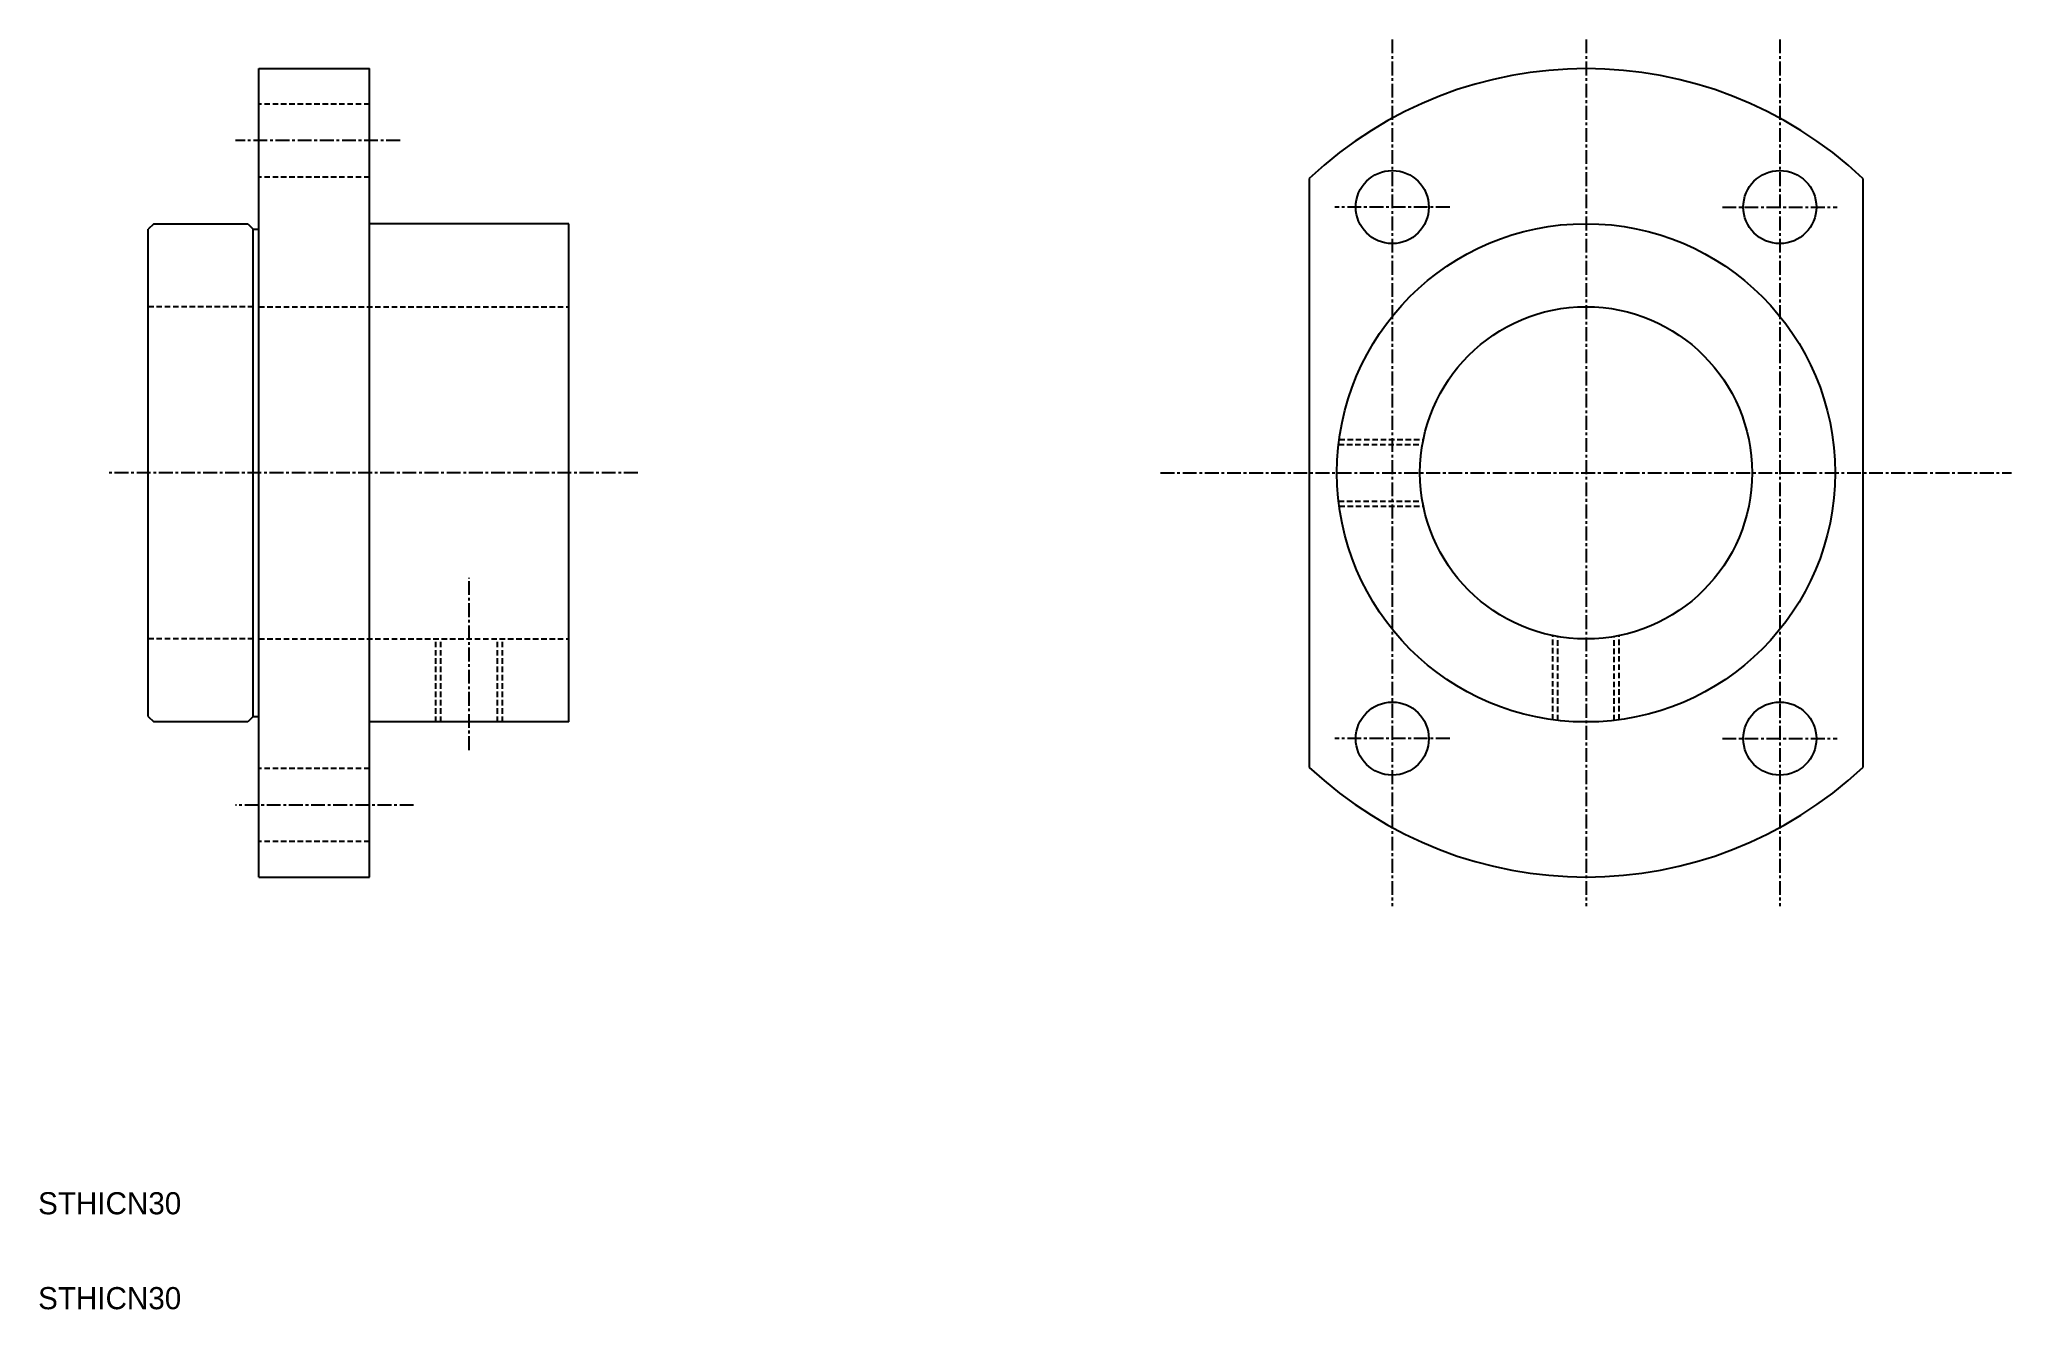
# Model space of a CAD drawing. Extents: x 10 to 188, y 10 to 125.
import ezdxf

# ---------------------------------------------------------------- set-up
doc = ezdxf.new("R2010")
doc.units = 0
doc.linetypes.add('CENTER', pattern=[2, 1.25, -0.25, 0.25, -0.25])
doc.linetypes.add('DASHED', pattern=[0.75, 0.5, -0.25])
doc.layers.get('0').update_dxf_attribs({"linetype": 'CONTINUOUS'})
doc.layers.add('CENTER', color=1, linetype='CENTER')

msp = doc.modelspace()

# ---------------------------------------------------------------- linework, layer by layer
at = {"color": 7, "linetype": 'CONTINUOUS'}
for p, q in [((29.94, 49.03), (29.94, 122.03)), ((29.94, 122.03), (39.94, 122.03)), ((39.94, 49.03), (39.94, 122.03)), ((124.82, 112.12), (124.82, 58.93)), ((174.82, 112.12), (174.82, 58.93)), ((20.44, 108.03), (19.94, 107.53)), ((19.94, 63.53), (19.94, 107.53)), ((20.44, 108.03), (28.94, 108.03)), ((28.94, 108.03), (29.44, 107.53)), ((29.44, 63.53), (29.44, 107.53)), ((29.44, 107.53), (29.94, 107.53)), ((57.94, 108.03), (39.94, 108.03)), ((57.94, 63.03), (57.94, 108.03)), ((19.94, 63.53), (20.44, 63.03)), ((28.94, 63.03), (20.44, 63.03)), ((29.44, 63.53), (28.94, 63.03)), ((29.44, 63.53), (29.94, 63.53)), ((57.94, 63.03), (39.94, 63.03)), ((29.94, 49.03), (39.94, 49.03))]:
    msp.add_line(p, q, dxfattribs=at)
at = {"color": 3, "linetype": 'DASHED'}
for p, q in [((39.94, 118.83), (29.94, 118.83)), ((39.94, 112.23), (29.94, 112.23)), ((29.44, 100.53), (19.94, 100.53)), ((29.94, 100.53), (57.94, 100.53)), ((127.46, 88.08), (135.04, 88.08)), ((127.52, 88.53), (135.12, 88.53)), ((127.46, 82.98), (135.04, 82.98)), ((127.52, 82.53), (135.12, 82.53)), ((29.44, 70.53), (19.94, 70.53)), ((29.94, 70.53), (57.94, 70.53)), ((45.94, 63.03), (45.94, 70.53)), ((46.39, 63.03), (46.39, 70.53)), ((51.49, 63.03), (51.49, 70.53)), ((51.94, 63.03), (51.94, 70.53)), ((146.82, 63.23), (146.82, 70.83)), ((147.27, 63.17), (147.27, 70.74)), ((152.37, 63.17), (152.37, 70.74)), ((152.82, 63.23), (152.82, 70.83)), ((39.94, 58.83), (29.94, 58.83)), ((39.94, 52.23), (29.94, 52.23))]:
    msp.add_line(p, q, dxfattribs=at)
at = {"color": 7, "linetype": 'CONTINUOUS'}
for centre, radius in [((132.32, 109.53), 3.3), ((167.32, 109.53), 3.3), ((149.82, 85.53), 22.5), ((149.82, 85.53), 15), ((132.32, 61.53), 3.3), ((167.32, 61.53), 3.3)]:
    msp.add_circle(centre, radius, dxfattribs=at)
for start, end in [(46.7698, 133.2302), (226.7698, 313.2302)]:
    msp.add_arc((149.82, 85.53), 36.5, start, end, dxfattribs=at)
at = {"layer": 'CENTER', "color": 1, "linetype": 'CENTER'}
for p, q in [((132.32, 124.67), (132.32, 46.39)), ((149.82, 124.67), (149.82, 46.39)), ((167.32, 124.67), (167.32, 46.39)), ((42.7, 115.53), (27.84, 115.53)), ((137.51, 109.53), (127.13, 109.53)), ((162.13, 109.53), (172.51, 109.53)), ((64.16, 85.53), (16.39, 85.53)), ((111.39, 85.53), (188.25, 85.53)), ((48.94, 60.5), (48.94, 76.04)), ((137.51, 61.53), (127.13, 61.53)), ((162.13, 61.53), (172.51, 61.53)), ((43.91, 55.53), (27.84, 55.53))]:
    msp.add_line(p, q, dxfattribs=at)

# ---------------------------------------------------------------- texts
at = {"color": 7, "linetype": 'CONTINUOUS'}
for p in [(10, 18.57), (10, 10)]:
    msp.add_text('STHICN30', height=2, dxfattribs=at).set_placement(p)

doc.saveas('drawing.dxf')
